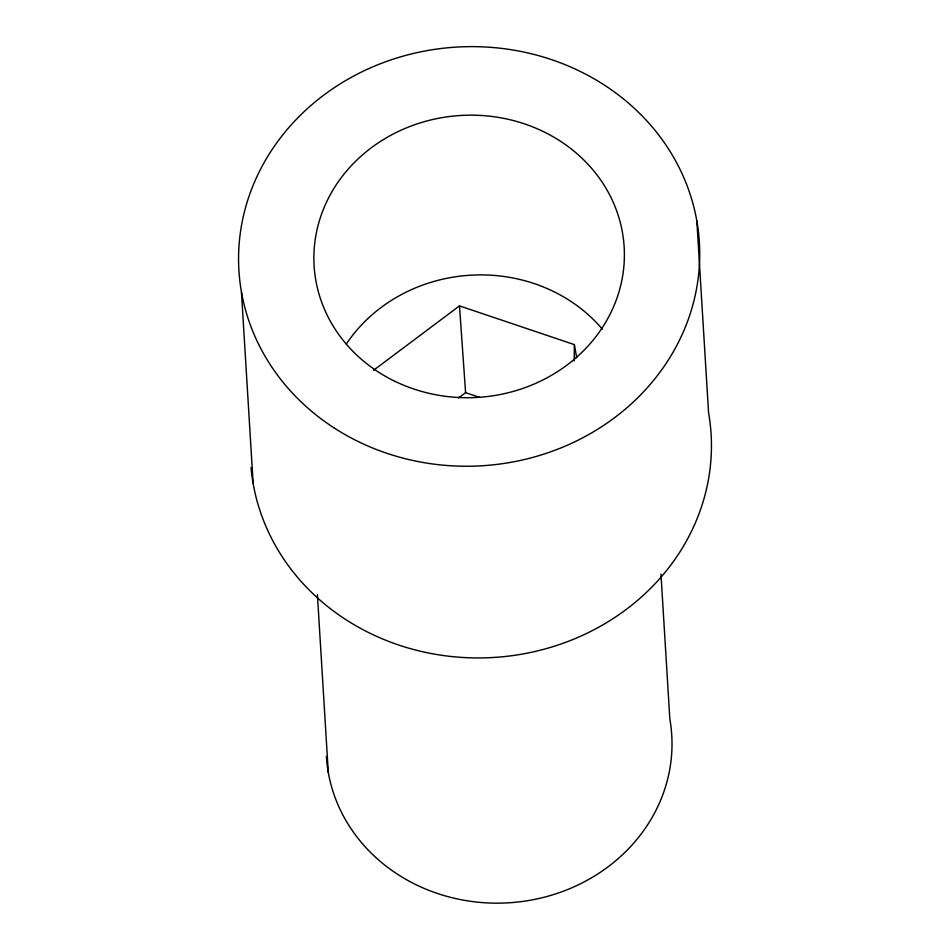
<?xml version="1.0" encoding="UTF-8"?>
<svg xmlns="http://www.w3.org/2000/svg" width="950" height="950" viewBox="0 0 950 950"><rect width="100%" height="100%" fill="white"/><g stroke="black" fill="none" stroke-linecap="round" stroke-linejoin="round"><path stroke-width="1.43" d="M574.168 360.893L574.37 344.613L459.491 305.888L373.457 370.369M458.529 397.943L465.595 392.647L479.584 397.361M574.37 344.613L576.674 357.675M459.491 305.888L465.595 392.647M696.837 220.911L708.557 412.597A230.672 209.736 -3.5 0 1 508.404 656.129A230.672 209.736 -3.5 0 1 251.026 467.507M660.962 574.014L669.845 719.162A172.995 157.296 -3.5 0 1 517.572 902.049A172.995 157.296 -3.5 0 1 326.396 756.402M317.419 594.724L328.296 772.445M241.442 291.959L253.163 483.645M346.239 344.185A155.313 141.218 -3.5 0 1 602.324 329.151M333.866 427.773A230.672 209.736 -3.5 0 0 698.499 275.631A230.672 209.736 -3.5 0 0 375.048 65.894A230.672 209.736 -3.5 0 0 333.866 427.773M395.247 381.461A155.313 141.218 -3.5 0 0 624.34 250.895A155.313 141.218 -3.5 0 0 387.826 136.954A155.313 141.218 -3.5 0 0 395.247 381.461"/></g></svg>
